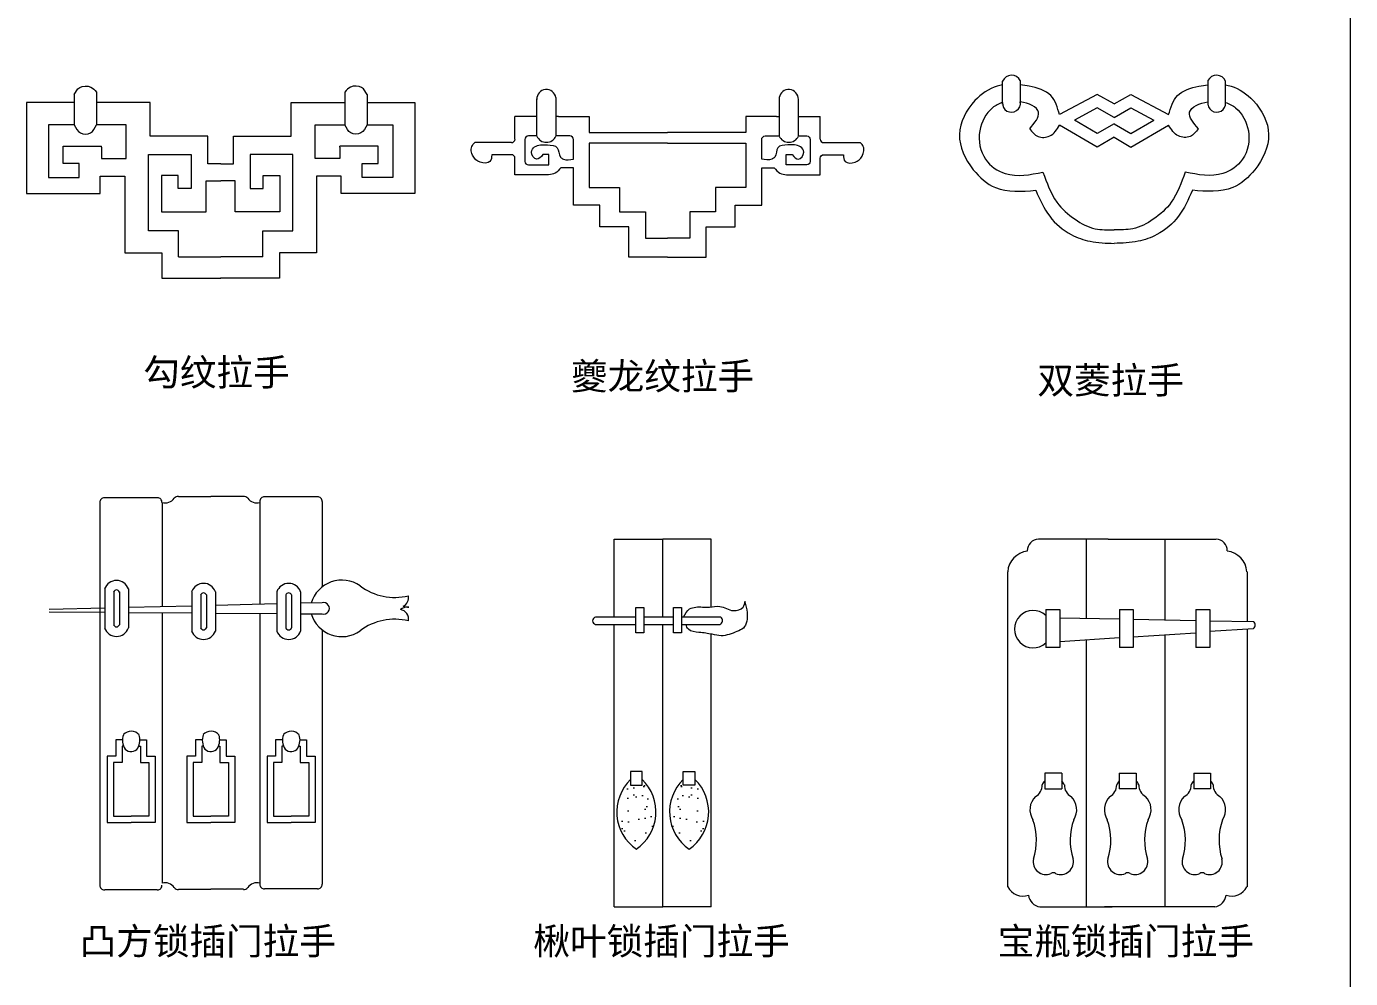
# Model space of a CAD drawing. Header units: millimetres. Extents: x -51923 to -51163, y -26833 to -26390.
# Drawn here: x -51564.6 to -51416.7, y -26717 to -26610.6 of the extents above; entities that cross this region are included whole.
import ezdxf

# ---------------------------------------------------------------- set-up
doc = ezdxf.new("R2010")
doc.units = ezdxf.units.MM
doc.header["$LTSCALE"] = 0.35
doc.styles.add('样式 1', font='simhei.ttf')

msp = doc.modelspace()

# ---------------------------------------------------------------- hatches: boundary and pattern name
at = {"lineweight": 13}
h = msp.add_hatch(dxfattribs=at)
h.set_pattern_fill('AR-SAND', color=256, scale=0.05422, style=0)
h.set_pattern_definition([(37.5, (-51661.0194, -26724.4248), (-0.086754, 2.653618), [0, -2.09334, 0, -2.341236, 0, -2.237946]), (7.5, (-51661.0194, -26724.425), (2.43733, 3.88665), [0, -1.129302, 0, -1.88676, 0, -0.72303]), (327.5, (-51662.7133, -26724.4248), (4.28879, 0.007792), [0, -0.6886, 0, -2.478956, 0, -3.236415]), (317.5, (-51662.7133, -26724.425), (4.14003, 1.20873), [0, -0.3443, 0, -1.625093, 0, -1.859217])])
edge = h.paths.add_edge_path()
edge.add_spline(control_points=[(-51498.49, -26696.71), (-51498.5, -26699.06), (-51498.48, -26701.68), (-51494.43, -26701.68), (-51494.35, -26699.05), (-51494.28, -26696.73)], knot_values=[0.898846, 0.898846, 0.898846, 0.898846, 39.594385, 44.899793, 83.471722, 83.471722, 83.471722, 83.471722], degree=3, periodic=0)
edge.add_arc((-51496.38, -26696.64), 2.1, 357.3829, 537.3829)
edge.add_spline(control_points=[(-51498.48, -26696.54), (-51498.48, -26696.6), (-51498.49, -26696.65), (-51498.49, -26696.71)], knot_values=[0, 0, 0, 0, 0.898846, 0.898846, 0.898846, 0.898846], degree=3, periodic=0)
h = msp.add_hatch(dxfattribs=at)
h.set_pattern_fill('AR-SAND', color=256, scale=0.135551, style=0)
h.set_pattern_definition([(37.5, (-51661.0194, -26724.425), (-0.21689, 6.63404), [0, -5.23335, 0, -5.85309, 0, -5.59487]), (7.5, (-51661.019, -26724.425), (6.09333, 9.71663), [0, -2.82326, 0, -4.7169, 0, -1.80757]), (327.5, (-51665.254, -26724.425), (10.72198, 0.01948), [0, -1.7215, 0, -6.19739, 0, -8.09104]), (317.5, (-51665.254, -26724.425), (10.3501, 3.02183), [0, -0.86075, 0, -4.06273, 0, -4.64804])])
edge = h.paths.add_edge_path()
edge.add_spline(control_points=[(-51498.49, -26696.71), (-51498.5, -26699.06), (-51498.48, -26701.68), (-51494.43, -26701.68), (-51494.35, -26699.05), (-51494.28, -26696.73)], knot_values=[0.898846, 0.898846, 0.898846, 0.898846, 39.594385, 44.899793, 83.471722, 83.471722, 83.471722, 83.471722], degree=3, periodic=0)
edge.add_arc((-51496.38, -26696.64), 2.1, 357.3829, 537.3829)
edge.add_spline(control_points=[(-51498.48, -26696.54), (-51498.48, -26696.6), (-51498.49, -26696.65), (-51498.49, -26696.71)], knot_values=[0, 0, 0, 0, 0.898846, 0.898846, 0.898846, 0.898846], degree=3, periodic=0)
h = msp.add_hatch(dxfattribs=at)
h.set_pattern_fill('AR-SAND', color=256, scale=0.135551, style=0)
h.set_pattern_definition([(142.5, (-51326.018, -26724.425), (0.21689, 6.63404), [0, -5.23335, 0, -5.85309, 0, -5.59487]), (172.5, (-51326.018, -26724.425), (-6.09333, 9.71663), [0, -2.82326, 0, -4.7169, 0, -1.80757]), (212.5, (-51321.783, -26724.425), (-10.72198, 0.01948), [0, -1.7215, 0, -6.19739, 0, -8.09104]), (222.5, (-51321.783, -26724.425), (-10.3501, 3.02183), [0, -0.86075, 0, -4.06273, 0, -4.64804])])
edge = h.paths.add_edge_path()
edge.add_spline(control_points=[(-51488.55, -26696.71), (-51488.54, -26699.06), (-51488.56, -26701.68), (-51492.61, -26701.68), (-51492.69, -26699.05), (-51492.76, -26696.73)], knot_values=[0.898846, 0.898846, 0.898846, 0.898846, 39.594385, 44.899793, 83.471722, 83.471722, 83.471722, 83.471722], degree=3, periodic=0)
edge.add_arc((-51490.65, -26696.64), 2.1, 2.6171, 182.6171, ccw=False)
edge.add_spline(control_points=[(-51488.55, -26696.54), (-51488.55, -26696.6), (-51488.55, -26696.65), (-51488.55, -26696.71)], knot_values=[0, 0, 0, 0, 0.898846, 0.898846, 0.898846, 0.898846], degree=3, periodic=0)
h = msp.add_hatch(dxfattribs=at)
h.set_pattern_fill('AR-SAND', color=256, scale=0.05422, style=0)
h.set_pattern_definition([(142.5, (-51326.018, -26724.4248), (0.086754, 2.653618), [0, -2.09334, 0, -2.341236, 0, -2.237946]), (172.5, (-51326.018, -26724.425), (-2.43733, 3.88665), [0, -1.129302, 0, -1.88676, 0, -0.72303]), (212.5, (-51324.324, -26724.4248), (-4.28879, 0.007792), [0, -0.6886, 0, -2.478956, 0, -3.236415]), (222.5, (-51324.324, -26724.425), (-4.14003, 1.20873), [0, -0.3443, 0, -1.625093, 0, -1.859217])])
edge = h.paths.add_edge_path()
edge.add_spline(control_points=[(-51488.55, -26696.71), (-51488.54, -26699.06), (-51488.56, -26701.68), (-51492.61, -26701.68), (-51492.69, -26699.05), (-51492.76, -26696.73)], knot_values=[0.898846, 0.898846, 0.898846, 0.898846, 39.594385, 44.899793, 83.471722, 83.471722, 83.471722, 83.471722], degree=3, periodic=0)
edge.add_arc((-51490.65, -26696.64), 2.1, 2.6171, 182.6171, ccw=False)
edge.add_spline(control_points=[(-51488.55, -26696.54), (-51488.55, -26696.6), (-51488.55, -26696.65), (-51488.55, -26696.71)], knot_values=[0, 0, 0, 0, 0.898846, 0.898846, 0.898846, 0.898846], degree=3, periodic=0)

# ---------------------------------------------------------------- linework, layer by layer
at = {"lineweight": 5}
msp.add_line((-51416.66, -26832.91), (-51416.66, -26492.85), dxfattribs=at)
msp.add_line((-51416.66, -26832.91), (-51416.66, -26492.85), dxfattribs=at)
at = {"lineweight": 13}
for p, q in [((-51455.55, -26619.3), (-51455.55, -26616.74)), ((-51453.56, -26616.68), (-51453.56, -26619.39)), ((-51432.61, -26616.68), (-51432.61, -26619.39)), ((-51430.62, -26619.3), (-51430.62, -26616.74)), ((-51507.6, -26622.86), (-51507.6, -26618.73)), ((-51505.45, -26618.57), (-51505.45, -26622.86)), ((-51480.51, -26618.57), (-51480.51, -26622.86)), ((-51478.36, -26622.86), (-51478.36, -26618.73)), ((-51564.61, -26619.14), (-51564.61, -26629.3)), ((-51559.28, -26619.14), (-51564.61, -26619.14)), ((-51550.79, -26619.14), (-51556.8, -26619.14)), ((-51550.79, -26622.9), (-51550.79, -26619.14)), ((-51535.04, -26619.14), (-51529.03, -26619.14)), ((-51535.04, -26622.9), (-51535.04, -26619.14)), ((-51526.55, -26619.14), (-51521.22, -26619.14)), ((-51521.22, -26619.14), (-51521.22, -26629.3)), ((-51562.15, -26621.62), (-51562.15, -26627.49)), ((-51559.28, -26621.62), (-51562.15, -26621.62)), ((-51553.47, -26621.62), (-51556.8, -26621.62)), ((-51553.47, -26625.38), (-51553.47, -26621.62)), ((-51532.36, -26621.62), (-51529.03, -26621.62)), ((-51532.36, -26625.38), (-51532.36, -26621.62)), ((-51526.55, -26621.62), (-51523.68, -26621.62)), ((-51523.68, -26621.62), (-51523.68, -26627.49)), ((-51510.03, -26623.21), (-51510.03, -26620.68)), ((-51475.93, -26623.21), (-51475.93, -26620.68)), ((-51544.36, -26622.9), (-51550.79, -26622.9)), ((-51544.36, -26625.96), (-51544.36, -26622.9)), ((-51541.47, -26625.96), (-51541.47, -26622.9)), ((-51541.47, -26622.9), (-51535.04, -26622.9)), ((-51560.5, -26625.92), (-51560.5, -26624)), ((-51560.5, -26624), (-51556.24, -26624)), ((-51556.24, -26624.1), (-51556.24, -26624)), ((-51556.24, -26624.1), (-51556.24, -26625.38)), ((-51529.59, -26624.1), (-51529.59, -26624)), ((-51525.33, -26624), (-51529.59, -26624)), ((-51529.59, -26624.1), (-51529.59, -26625.38)), ((-51525.33, -26625.92), (-51525.33, -26624)), ((-51510.42, -26623.6), (-51514.5, -26623.6)), ((-51475.53, -26623.6), (-51471.45, -26623.6)), ((-51558.72, -26625.92), (-51560.5, -26625.92)), ((-51558.72, -26627.49), (-51558.72, -26625.92)), ((-51556.24, -26625.38), (-51553.47, -26625.38)), ((-51550.97, -26633.45), (-51550.97, -26624.93)), ((-51550.97, -26624.93), (-51546.21, -26624.93)), ((-51546.21, -26624.93), (-51546.21, -26628.74)), ((-51542.91, -26625.96), (-51544.36, -26625.96)), ((-51542.91, -26625.96), (-51541.47, -26625.96)), ((-51539.62, -26624.93), (-51539.62, -26628.74)), ((-51534.86, -26624.93), (-51539.62, -26624.93)), ((-51534.86, -26633.45), (-51534.86, -26624.93)), ((-51529.59, -26625.38), (-51532.36, -26625.38)), ((-51527.11, -26625.92), (-51525.33, -26625.92)), ((-51527.11, -26627.49), (-51527.11, -26625.92)), ((-51562.15, -26627.49), (-51558.72, -26627.49)), ((-51556.38, -26629.3), (-51556.38, -26627.36)), ((-51556.38, -26627.36), (-51553.62, -26627.36)), ((-51553.62, -26627.36), (-51553.62, -26635.91)), ((-51547.68, -26627.28), (-51549.54, -26627.28)), ((-51549.54, -26627.28), (-51549.54, -26631.34)), ((-51547.68, -26628.74), (-51547.68, -26627.28)), ((-51538.15, -26627.28), (-51536.29, -26627.28)), ((-51538.15, -26628.74), (-51538.15, -26627.28)), ((-51536.29, -26627.28), (-51536.29, -26631.34)), ((-51532.21, -26627.36), (-51532.21, -26635.91)), ((-51529.45, -26627.36), (-51532.21, -26627.36)), ((-51529.45, -26629.3), (-51529.45, -26627.36)), ((-51523.68, -26627.49), (-51527.11, -26627.49)), ((-51564.61, -26629.3), (-51556.38, -26629.3)), ((-51546.21, -26628.74), (-51547.68, -26628.74)), ((-51544.54, -26631.34), (-51544.54, -26627.88)), ((-51544.54, -26627.88), (-51542.91, -26627.88)), ((-51541.29, -26627.88), (-51542.91, -26627.88)), ((-51541.29, -26631.34), (-51541.29, -26627.88)), ((-51539.62, -26628.74), (-51538.15, -26628.74)), ((-51521.22, -26629.3), (-51529.45, -26629.3)), ((-51549.54, -26631.34), (-51544.54, -26631.34)), ((-51536.29, -26631.34), (-51541.29, -26631.34)), ((-51547.64, -26633.45), (-51550.97, -26633.45)), ((-51547.64, -26636.35), (-51547.64, -26633.45)), ((-51538.19, -26633.45), (-51534.86, -26633.45)), ((-51538.19, -26636.35), (-51538.19, -26633.45)), ((-51553.62, -26635.91), (-51549.5, -26635.91)), ((-51549.5, -26635.91), (-51549.5, -26638.73)), ((-51547.64, -26636.35), (-51542.91, -26636.35)), ((-51538.19, -26636.35), (-51542.91, -26636.35)), ((-51536.33, -26635.91), (-51536.33, -26638.73)), ((-51532.21, -26635.91), (-51536.33, -26635.91)), ((-51549.5, -26638.73), (-51542.91, -26638.73)), ((-51536.33, -26638.73), (-51542.92, -26638.73)), ((-51549.98, -26663.27), (-51555.9, -26663.27)), ((-51547.62, -26663.11), (-51544, -26663.11)), ((-51540.38, -26663.11), (-51544, -26663.11)), ((-51532.1, -26663.15), (-51538.02, -26663.15)), ((-51556.41, -26663.81), (-51556.42, -26692.12)), ((-51556.41, -26663.81), (-51556.41, -26675.62)), ((-51549.47, -26663.81), (-51549.47, -26675.44)), ((-51538.53, -26663.7), (-51538.53, -26675.17)), ((-51531.58, -26663.7), (-51531.58, -26673.23)), ((-51498.94, -26667.9), (-51493.52, -26667.9)), ((-51498.94, -26676.59), (-51498.94, -26667.9)), ((-51488.1, -26667.9), (-51493.52, -26667.9)), ((-51493.52, -26676.59), (-51493.52, -26667.9)), ((-51488.1, -26675.45), (-51488.1, -26667.9)), ((-51443.73, -26667.89), (-51451.51, -26667.89)), ((-51446.2, -26667.89), (-51446.2, -26676.74)), ((-51443.73, -26667.89), (-51431.7, -26667.89)), ((-51437.41, -26667.89), (-51437.41, -26676.9)), ((-51454.98, -26671.54), (-51454.98, -26706.72)), ((-51446.2, -26671.82), (-51446.2, -26671.88)), ((-51428.23, -26671.54), (-51428.23, -26677.08)), ((-51555.87, -26673.43), (-51555.87, -26677.82)), ((-51553.22, -26673.43), (-51553.22, -26677.81)), ((-51554.87, -26673.79), (-51554.87, -26677.46)), ((-51554.22, -26673.79), (-51554.22, -26677.46)), ((-51546.15, -26673.77), (-51546.15, -26678.15)), ((-51545.15, -26674.12), (-51545.15, -26677.79)), ((-51544.51, -26674.12), (-51544.51, -26677.79)), ((-51543.51, -26673.77), (-51543.51, -26678.15)), ((-51536.64, -26675.12), (-51543.51, -26675.29)), ((-51536.64, -26673.77), (-51536.64, -26678.15)), ((-51535.64, -26674.12), (-51535.64, -26677.79)), ((-51534.99, -26674.12), (-51534.99, -26677.79)), ((-51533.99, -26673.77), (-51533.99, -26678.15)), ((-51531.58, -26674.99), (-51533.99, -26675.05)), ((-51555.87, -26675.61), (-51562.09, -26675.76)), ((-51562.09, -26676), (-51555.87, -26676.05)), ((-51556.41, -26676.05), (-51556.42, -26692.13)), ((-51546.15, -26675.36), (-51553.22, -26675.54)), ((-51553.22, -26676.07), (-51546.15, -26676.13)), ((-51549.47, -26676.1), (-51549.47, -26706.3)), ((-51549.47, -26676.1), (-51549.47, -26691.95)), ((-51543.51, -26676.15), (-51536.64, -26676.2)), ((-51538.53, -26676.19), (-51538.53, -26706.42)), ((-51533.99, -26676.22), (-51531.58, -26676.24)), ((-51496.54, -26676.59), (-51501.02, -26676.59)), ((-51492.32, -26676.59), (-51495.64, -26676.59)), ((-51487.04, -26676.59), (-51491.42, -26676.59)), ((-51450.71, -26675.74), (-51449.16, -26675.74)), ((-51450.71, -26675.74), (-51450.71, -26680)), ((-51449.16, -26675.74), (-51449.16, -26680)), ((-51449.16, -26676.68), (-51442.48, -26676.8)), ((-51442.48, -26675.74), (-51442.48, -26680)), ((-51442.48, -26675.74), (-51440.94, -26675.74)), ((-51440.94, -26675.74), (-51440.94, -26680)), ((-51433.95, -26675.74), (-51432.4, -26675.74)), ((-51433.95, -26675.74), (-51433.95, -26680)), ((-51432.4, -26675.74), (-51432.4, -26680)), ((-51531.58, -26678.01), (-51531.58, -26689.73)), ((-51501.02, -26677.41), (-51496.54, -26677.41)), ((-51498.94, -26708.97), (-51498.94, -26677.41)), ((-51495.64, -26677.41), (-51492.32, -26677.41)), ((-51493.52, -26708.97), (-51493.52, -26677.41)), ((-51491.42, -26677.41), (-51487.15, -26677.41)), ((-51440.94, -26676.83), (-51433.95, -26676.96)), ((-51432.4, -26677.01), (-51427.51, -26677.1)), ((-51432.4, -26678.18), (-51427.51, -26677.86)), ((-51428.23, -26677.91), (-51428.23, -26706.72)), ((-51488.1, -26708.97), (-51488.1, -26678.41)), ((-51449.16, -26679.33), (-51442.48, -26678.89)), ((-51446.2, -26679.13), (-51446.2, -26708.97)), ((-51441, -26678.8), (-51433.95, -26678.34)), ((-51437.41, -26678.57), (-51437.41, -26708.97)), ((-51449.16, -26680), (-51450.71, -26680)), ((-51440.94, -26680), (-51442.48, -26680)), ((-51432.4, -26680), (-51433.95, -26680)), ((-51531.58, -26689.73), (-51531.58, -26706.42)), ((-51554.64, -26690.32), (-51554.64, -26692.13)), ((-51553.91, -26690.32), (-51554.64, -26690.32)), ((-51553.94, -26691.02), (-51553.94, -26692.83)), ((-51553.77, -26691.02), (-51553.94, -26691.02)), ((-51552.07, -26691.02), (-51551.89, -26691.02)), ((-51551.93, -26690.32), (-51551.19, -26690.32)), ((-51551.89, -26691.02), (-51551.89, -26692.83)), ((-51551.19, -26690.32), (-51551.19, -26692.13)), ((-51545.74, -26690.32), (-51545.74, -26692.13)), ((-51545, -26690.32), (-51545.74, -26690.32)), ((-51545.03, -26691.02), (-51545.03, -26692.83)), ((-51544.86, -26691.02), (-51545.03, -26691.02)), ((-51543.16, -26691.02), (-51542.99, -26691.02)), ((-51543.02, -26690.32), (-51542.29, -26690.32)), ((-51542.99, -26691.02), (-51542.99, -26692.83)), ((-51542.29, -26690.32), (-51542.29, -26692.13)), ((-51536.77, -26690.32), (-51536.77, -26692.13)), ((-51536.03, -26690.32), (-51536.77, -26690.32)), ((-51536.07, -26691.02), (-51536.07, -26692.83)), ((-51535.89, -26691.02), (-51536.07, -26691.02)), ((-51534.19, -26691.02), (-51534.02, -26691.02)), ((-51534.05, -26690.32), (-51533.32, -26690.32)), ((-51534.02, -26691.02), (-51534.02, -26692.83)), ((-51533.32, -26690.32), (-51533.32, -26692.13)), ((-51556.42, -26692.12), (-51556.42, -26706.56)), ((-51555.6, -26692.13), (-51555.6, -26699.54)), ((-51554.64, -26692.13), (-51555.6, -26692.13)), ((-51554.9, -26692.83), (-51554.9, -26698.84)), ((-51553.94, -26692.83), (-51554.9, -26692.83)), ((-51551.89, -26692.83), (-51550.94, -26692.83)), ((-51551.19, -26692.13), (-51550.23, -26692.13)), ((-51550.94, -26692.83), (-51550.94, -26698.84)), ((-51550.23, -26692.13), (-51550.23, -26699.54)), ((-51546.69, -26692.13), (-51546.69, -26699.54)), ((-51545.74, -26692.13), (-51546.69, -26692.13)), ((-51545.99, -26692.83), (-51545.99, -26698.84)), ((-51545.03, -26692.83), (-51545.99, -26692.83)), ((-51542.99, -26692.83), (-51542.03, -26692.83)), ((-51542.29, -26692.13), (-51541.33, -26692.13)), ((-51542.03, -26692.83), (-51542.03, -26698.84)), ((-51541.33, -26692.13), (-51541.33, -26699.54)), ((-51537.72, -26692.13), (-51537.72, -26699.54)), ((-51536.77, -26692.13), (-51537.72, -26692.13)), ((-51537.02, -26692.83), (-51537.02, -26698.84)), ((-51536.07, -26692.83), (-51537.02, -26692.83)), ((-51534.02, -26692.83), (-51533.06, -26692.83)), ((-51533.32, -26692.13), (-51532.36, -26692.13)), ((-51533.06, -26692.83), (-51533.06, -26698.84)), ((-51532.36, -26692.13), (-51532.36, -26699.54)), ((-51450.82, -26694.01), (-51450.82, -26695.78)), ((-51448.93, -26694.01), (-51450.82, -26694.01)), ((-51448.93, -26694.01), (-51448.93, -26695.78)), ((-51442.51, -26694.01), (-51442.51, -26695.78)), ((-51442.51, -26694.01), (-51440.61, -26694.01)), ((-51440.61, -26694.01), (-51440.61, -26695.78)), ((-51434.19, -26694.01), (-51432.3, -26694.01)), ((-51434.19, -26694.01), (-51434.19, -26695.78)), ((-51432.3, -26694.01), (-51432.3, -26695.78)), ((-51450.82, -26695.78), (-51448.93, -26695.78)), ((-51440.61, -26695.78), (-51442.51, -26695.78)), ((-51432.3, -26695.78), (-51434.19, -26695.78)), ((-51554.9, -26698.84), (-51552.92, -26698.84)), ((-51550.94, -26698.84), (-51552.92, -26698.84)), ((-51545.99, -26698.84), (-51544.01, -26698.84)), ((-51542.03, -26698.84), (-51544.01, -26698.84)), ((-51537.02, -26698.84), (-51535.04, -26698.84)), ((-51533.06, -26698.84), (-51535.04, -26698.84)), ((-51555.6, -26699.54), (-51552.92, -26699.54)), ((-51550.23, -26699.54), (-51552.92, -26699.54)), ((-51546.69, -26699.54), (-51544.01, -26699.54)), ((-51541.33, -26699.54), (-51544.01, -26699.54)), ((-51537.72, -26699.54), (-51535.04, -26699.54)), ((-51532.36, -26699.54), (-51535.04, -26699.54)), ((-51549.98, -26707.07), (-51555.9, -26707.07)), ((-51547.62, -26707), (-51544, -26707)), ((-51540.38, -26707), (-51544, -26707)), ((-51532.1, -26706.96), (-51538.02, -26706.96)), ((-51498.94, -26708.97), (-51493.52, -26708.97)), ((-51488.1, -26708.97), (-51493.52, -26708.97)), ((-51451.38, -26708.97), (-51443.3, -26708.97)), ((-51431.83, -26708.97), (-51444.16, -26708.97))]:
    msp.add_line(p, q, dxfattribs=at)
for points in [[(-51443.08, -26619.26), (-51444.96, -26618.23), (-51449.18, -26620.48)], [(-51443.08, -26619.26), (-51441.21, -26618.23), (-51436.99, -26620.48)], [(-51443.08, -26620.78), (-51444.97, -26619.73), (-51447.51, -26621.09)], [(-51443.08, -26620.78), (-51441.2, -26619.73), (-51438.66, -26621.09)], [(-51507.6, -26620.68), (-51510.03, -26620.68)], [(-51505.17, -26620.68), (-51505.45, -26620.68)], [(-51505.17, -26620.68), (-51501.73, -26620.68), (-51501.73, -26622.47), (-51492.98, -26622.47)], [(-51480.79, -26620.68), (-51484.23, -26620.68), (-51484.23, -26622.47), (-51492.98, -26622.47)], [(-51480.79, -26620.68), (-51480.51, -26620.68)], [(-51478.36, -26620.68), (-51475.93, -26620.68)], [(-51443.08, -26622.98), (-51444.96, -26624.11), (-51449.18, -26621.66)], [(-51443.08, -26621.51), (-51444.97, -26622.57), (-51447.51, -26621.09)], [(-51443.08, -26621.51), (-51441.2, -26622.57), (-51438.66, -26621.09)], [(-51443.08, -26622.98), (-51441.21, -26624.11), (-51436.99, -26621.66)], [(-51492.98, -26623.68), (-51501.73, -26623.68), (-51501.73, -26628.6), (-51498.34, -26628.6), (-51498.34, -26631.33), (-51495.46, -26631.33), (-51495.46, -26634.27), (-51492.98, -26634.27)], [(-51492.98, -26623.68), (-51484.23, -26623.68), (-51484.23, -26628.6), (-51487.62, -26628.6), (-51487.62, -26631.33), (-51490.49, -26631.33), (-51490.49, -26634.27), (-51492.98, -26634.27)], [(-51492.98, -26636.41), (-51497.31, -26636.41), (-51497.31, -26633.02), (-51500.55, -26633.02), (-51500.55, -26630.59), (-51503.5, -26630.59), (-51503.5, -26626.41)], [(-51492.98, -26636.41), (-51488.65, -26636.41), (-51488.65, -26633.02), (-51485.41, -26633.02), (-51485.41, -26630.59), (-51482.46, -26630.59), (-51482.46, -26626.41)]]:
    msp.add_lwpolyline(points, dxfattribs=at)
for points in [[(-51507.6, -26622.86), (-51508.52, -26622.86, 0.414214), (-51508.92, -26623.26), (-51508.92, -26625.7, 0.414214), (-51508.52, -26626.09), (-51506.23, -26626.09), (-51506.23, -26624.94), (-51506.91, -26624.94)], [(-51503.5, -26625.45), (-51503.5, -26623.26, 0.414214), (-51503.89, -26622.86), (-51505.45, -26622.86)], [(-51482.46, -26625.45), (-51482.46, -26623.26, -0.414214), (-51482.06, -26622.86), (-51480.51, -26622.86)], [(-51478.36, -26622.86), (-51477.43, -26622.86, -0.414214), (-51477.04, -26623.26), (-51477.04, -26625.7, -0.414214), (-51477.43, -26626.09), (-51479.73, -26626.09), (-51479.73, -26624.94), (-51479.04, -26624.94)], [(-51510.03, -26627.19), (-51510.03, -26625.34, 0.414214), (-51510.42, -26624.95), (-51512.62, -26624.95)], [(-51475.93, -26627.19), (-51475.93, -26625.34, -0.414214), (-51475.53, -26624.95), (-51473.33, -26624.95)]]:
    msp.add_lwpolyline(points, format="xyb", dxfattribs=at)
for points in [[(-51496.54, -26675.53), (-51495.64, -26675.53), (-51495.64, -26678.35), (-51496.54, -26678.35)], [(-51492.32, -26675.53), (-51491.42, -26675.53), (-51491.42, -26678.35), (-51492.32, -26678.35)], [(-51497.11, -26695.35), (-51495.82, -26695.35), (-51495.82, -26693.84), (-51497.11, -26693.84)], [(-51489.92, -26695.35), (-51491.22, -26695.35), (-51491.22, -26693.84), (-51489.92, -26693.84)]]:
    msp.add_lwpolyline(points, close=True, dxfattribs=at)
for centre, radius, start, end in [((-51454.54, -26617.17), 1.09, 26.7783, 157.0445), ((-51431.63, -26617.17), 1.09, 22.9555, 153.2217), ((-51506.52, -26618.75), 1.08, 9.5198, 181.0454), ((-51479.44, -26618.75), 1.08, 358.9546, 170.4802), ((-51454.55, -26619.21), 1, 174.6705, 10.1584), ((-51431.62, -26619.21), 1, 169.8416, 5.3295), ((-51510.42, -26623.21), 0.396, 270, 0), ((-51506.52, -26622.4), 1.17, 203.3732, 336.6268), ((-51479.43, -26622.4), 1.17, 203.3732, 336.6268), ((-51475.53, -26623.21), 0.396, 180, 270), ((-51555.9, -26663.78), 0.518, 90.6104, 183.0007), ((-51549.99, -26663.78), 0.518, 356.9993, 89.3896), ((-51549.14, -26662.59), 1.26, 254.9322, 324.8855), ((-51547.69, -26663.63), 0.52, 82.4433, 143.4716), ((-51540.31, -26663.63), 0.52, 36.5284, 97.5567), ((-51538.86, -26662.59), 1.26, 215.1145, 285.0678), ((-51538.01, -26663.67), 0.518, 90.6104, 183.0007), ((-51532.1, -26663.67), 0.518, 356.9993, 89.3896), ((-51452.45, -26671.73), 2.53, 97.2507, 175.7785), ((-51451.48, -26669.18), 1.3, 91.5153, 181.3984), ((-51431.73, -26669.18), 1.3, 358.6016, 88.4847), ((-51430.76, -26671.73), 2.53, 4.2215, 82.7493), ((-51554.55, -26673.91), 1.41, 19.5584, 160.346), ((-51554.55, -26673.91), 0.342, 19.5584, 160.346), ((-51544.83, -26674.24), 1.41, 19.5584, 160.346), ((-51535.31, -26674.24), 1.41, 19.5584, 160.346), ((-51529.38, -26676.01), 3.55, 54.7066, 163.8721), ((-51523.48, -26668.05), 6.35, 232.7279, 284.1356), ((-51544.83, -26674.24), 0.342, 19.5584, 160.346), ((-51535.31, -26674.24), 0.342, 19.5584, 160.346), ((-51531.42, -26675.62), 0.648, 255.127, 104.873), ((-51522.97, -26674.42), 1.06, 295.7546, 11.1184), ((-51529.38, -26675.23), 3.55, 196.1279, 305.2934), ((-51522.02, -26676.75), 1.28, 84.253, 129.2611), ((-51522.97, -26676.81), 1.06, 348.8816, 82.4977), ((-51521.9, -26673.49), 1.99, 252.1469, 270.2496), ((-51500.94, -26677), 0.417, 100.91, 259.09), ((-51487.29, -26676.97), 0.458, 287.699, 56.5784), ((-51452.13, -26677.94), 2.09, 47.2297, 312.7703), ((-51554.55, -26677.34), 1.41, 199.654, 340.4416), ((-51554.55, -26677.34), 0.342, 199.654, 340.4416), ((-51544.83, -26677.68), 1.41, 199.654, 340.4416), ((-51544.83, -26677.68), 0.342, 199.654, 340.4416), ((-51535.31, -26677.68), 1.41, 199.654, 340.4416), ((-51535.31, -26677.68), 0.342, 199.654, 340.4416), ((-51523.48, -26683.18), 6.35, 75.8644, 127.2721), ((-51427.8, -26677.48), 0.48, 306.7849, 53.2151), ((-51552.11, -26690.35), 1.77, 159.5548, 213.7209), ((-51552.91, -26690.5), 1.16, 39.4405, 138.1237), ((-51553.76, -26690.32), 1.83, 330.5904, 17.6882), ((-51543.2, -26690.35), 1.77, 159.5548, 213.7209), ((-51544, -26690.5), 1.16, 39.4405, 138.1237), ((-51544.85, -26690.32), 1.83, 330.5904, 17.6882), ((-51534.23, -26690.35), 1.77, 159.5548, 213.7209), ((-51535.03, -26690.5), 1.16, 39.4405, 138.1237), ((-51535.88, -26690.32), 1.83, 330.5904, 17.6882), ((-51552.92, -26690.69), 0.921, 223.9274, 325.0932), ((-51544.01, -26690.69), 0.921, 223.9274, 325.0932), ((-51535.04, -26690.69), 0.921, 223.9274, 325.0932), ((-51493.62, -26698.36), 5.03, 133.9359, 235.6085), ((-51499.31, -26698.36), 5.03, 304.3915, 46.0641), ((-51487.73, -26698.36), 5.03, 133.9359, 235.6085), ((-51493.41, -26698.36), 5.03, 304.3915, 46.0641), ((-51452.55, -26695.37), 1.44, 298.3042, 1.5163), ((-51450.21, -26695.62), 0.949, 130.2823, 162.2784), ((-51449.55, -26695.62), 0.949, 17.7216, 49.7177), ((-51447.2, -26695.37), 1.44, 178.4837, 241.6958), ((-51444.23, -26695.37), 1.44, 298.3042, 1.5163), ((-51441.89, -26695.62), 0.949, 130.2823, 162.2784), ((-51441.23, -26695.62), 0.949, 17.7216, 49.7177), ((-51438.88, -26695.37), 1.44, 178.4837, 241.6958), ((-51435.92, -26695.37), 1.44, 298.3042, 1.5163), ((-51433.57, -26695.62), 0.949, 130.2823, 162.2784), ((-51432.91, -26695.62), 0.949, 17.7216, 49.7177), ((-51430.57, -26695.37), 1.44, 178.4837, 241.6958), ((-51450.42, -26698.11), 2.07, 134.4226, 212.7652), ((-51449.33, -26698.11), 2.07, 327.2348, 45.5774), ((-51442.1, -26698.11), 2.07, 134.4226, 212.7652), ((-51441.02, -26698.11), 2.07, 327.2348, 45.5774), ((-51433.79, -26698.11), 2.07, 134.4226, 212.7652), ((-51432.7, -26698.11), 2.07, 327.2348, 45.5774), ((-51458.42, -26701.52), 6.66, 341.6877, 20.0728), ((-51441.34, -26701.52), 6.66, 159.9272, 198.3123), ((-51450.1, -26701.52), 6.66, 341.6877, 20.0728), ((-51433.02, -26701.52), 6.66, 159.9272, 198.3123), ((-51441.78, -26701.52), 6.66, 341.6877, 20.0728), ((-51424.7, -26701.52), 6.66, 159.9272, 198.3123), ((-51450.71, -26703.93), 1.42, 166.8352, 293.6545), ((-51449.05, -26703.93), 1.42, 246.3455, 13.1648), ((-51442.39, -26703.93), 1.42, 166.8352, 293.6545), ((-51440.73, -26703.93), 1.42, 246.3455, 13.1648), ((-51434.07, -26703.93), 1.42, 166.8352, 293.6545), ((-51432.41, -26703.93), 1.42, 246.3455, 13.1648), ((-51549.14, -26707.52), 1.26, 35.1145, 105.0678), ((-51538.86, -26707.52), 1.26, 74.9322, 144.8855), ((-51449.88, -26705.56), 0.414, 50.6456, 129.3544), ((-51441.56, -26705.56), 0.414, 50.6456, 129.3544), ((-51433.24, -26705.56), 0.414, 50.6456, 129.3544), ((-51555.9, -26706.56), 0.518, 176.9993, 269.3896), ((-51549.99, -26706.56), 0.518, 270.6104, 3.0007), ((-51547.69, -26706.49), 0.52, 216.5284, 277.5567), ((-51540.31, -26706.49), 0.52, 262.4433, 323.4716), ((-51538.01, -26706.44), 0.518, 176.9993, 269.3896), ((-51532.1, -26706.44), 0.518, 270.6104, 3.0007), ((-51453.26, -26705.81), 1.94, 207.9344, 288.4505), ((-51451.12, -26707.45), 1.54, 187.6185, 260.2214), ((-51432.09, -26707.45), 1.54, 279.7786, 352.3815), ((-51429.95, -26705.81), 1.94, 251.5495, 332.0656)]:
    msp.add_arc(centre, radius, start, end, dxfattribs=at)
for points in [[(-51559.28, -26618.24), (-51558.67, -26617.46), (-51557.43, -26617.41), (-51556.8, -26617.95)], [(-51526.55, -26618.24), (-51527.16, -26617.46), (-51528.4, -26617.41), (-51529.03, -26617.95)], [(-51559.28, -26618.24), (-51559.28, -26621.62)], [(-51556.8, -26617.95), (-51556.8, -26621.62)], [(-51529.03, -26617.95), (-51529.03, -26621.62)], [(-51526.55, -26618.24), (-51526.55, -26621.62)], [(-51559.28, -26621.62), (-51558.59, -26622.51), (-51557.46, -26622.52), (-51556.8, -26621.62)], [(-51526.55, -26621.62), (-51527.24, -26622.51), (-51528.37, -26622.52), (-51529.03, -26621.62)], [(-51452.51, -26622.06), (-51451.58, -26622.92), (-51450.28, -26622.86), (-51449.18, -26621.66)], [(-51433.66, -26622.06), (-51434.59, -26622.92), (-51435.89, -26622.86), (-51436.99, -26621.66)], [(-51512.62, -26624.95), (-51512.82, -26625.71), (-51513.93, -26625.77), (-51514.71, -26625.13), (-51514.79, -26623.91), (-51514.5, -26623.6)], [(-51506.91, -26624.94), (-51507.6, -26625.45), (-51508.19, -26624.67), (-51507.83, -26624.08), (-51506.41, -26623.85), (-51505.31, -26624.17), (-51504.94, -26625.22), (-51504.62, -26625.45), (-51503.5, -26625.45)], [(-51479.04, -26624.94), (-51478.36, -26625.45), (-51477.76, -26624.67), (-51478.13, -26624.08), (-51479.55, -26623.85), (-51480.65, -26624.17), (-51481.01, -26625.22), (-51481.33, -26625.45), (-51482.46, -26625.45)], [(-51473.33, -26624.95), (-51473.14, -26625.71), (-51472.03, -26625.77), (-51471.25, -26625.13), (-51471.17, -26623.91), (-51471.45, -26623.6)], [(-51506.27, -26627.19), (-51510.03, -26627.19)], [(-51504.9, -26626.41), (-51505.54, -26627), (-51506.27, -26627.19)], [(-51503.5, -26626.41), (-51504.9, -26626.41)], [(-51482.46, -26626.41), (-51481.06, -26626.41)], [(-51481.06, -26626.41), (-51480.42, -26627), (-51479.69, -26627.19)], [(-51479.69, -26627.19), (-51475.93, -26627.19)], [(-51451.03, -26626.9), (-51449.47, -26630.26), (-51447.45, -26632.17), (-51445.18, -26633.22), (-51443.08, -26633.33)], [(-51435.14, -26626.9), (-51436.7, -26630.26), (-51438.71, -26632.17), (-51440.99, -26633.22), (-51443.08, -26633.33)], [(-51451.83, -26628.93), (-51450.28, -26631.83), (-51447.87, -26633.87), (-51445.77, -26634.62), (-51443.08, -26634.86)], [(-51434.34, -26628.93), (-51435.89, -26631.83), (-51438.3, -26633.87), (-51440.4, -26634.62), (-51443.08, -26634.86)], [(-51491.2, -26676.59), (-51490.51, -26675.69), (-51489.07, -26675.47), (-51488.3, -26675.47), (-51487.15, -26675.4), (-51485.62, -26675.87), (-51484.54, -26675.47), (-51484.32, -26674.82)], [(-51484.33, -26674.89), (-51484.1, -26676.1), (-51484.51, -26677.82), (-51485.22, -26678.2), (-51486.98, -26678.68), (-51488, -26678.52), (-51489.47, -26678.3), (-51490.64, -26677.96), (-51490.94, -26677.41)]]:
    msp.add_spline(points, degree=3, dxfattribs=at)
for points, knots in [([(-51455.55, -26617.16), (-51455.75, -26617.19), (-51456.89, -26617.46), (-51459.12, -26618.99), (-51461.04, -26622.71), (-51459.24, -26626.52), (-51456.1, -26629.27), (-51453.41, -26629.06), (-51451.83, -26628.93)], [2.19958, 2.19958, 2.19958, 2.19958, 2.3778, 3.19683, 4.348628, 5.527675, 6.409189, 7.665667, 7.665667, 7.665667, 7.665667]), ([(-51449.18, -26620.48), (-51449.41, -26619.69), (-51449.91, -26617.99), (-51451.99, -26617.39), (-51453.23, -26617.18), (-51453.56, -26617.14)], [0, 0, 0, 0, 0.651365, 1.381832, 1.648507, 1.648507, 1.648507, 1.648507]), ([(-51436.99, -26620.48), (-51436.76, -26619.69), (-51436.26, -26617.99), (-51434.17, -26617.39), (-51432.94, -26617.18), (-51432.61, -26617.14)], [0, 0, 0, 0, 0.651365, 1.381832, 1.648507, 1.648507, 1.648507, 1.648507]), ([(-51430.62, -26617.16), (-51430.42, -26617.19), (-51429.28, -26617.46), (-51427.05, -26618.99), (-51425.13, -26622.71), (-51426.93, -26626.52), (-51430.07, -26629.27), (-51432.76, -26629.06), (-51434.34, -26628.93)], [2.19958, 2.19958, 2.19958, 2.19958, 2.3778, 3.19683, 4.348628, 5.527675, 6.409189, 7.665667, 7.665667, 7.665667, 7.665667]), ([(-51455.55, -26619.12), (-51455.96, -26619.25), (-51457.18, -26619.9), (-51458.48, -26622.34), (-51457.88, -26625.54), (-51454.84, -26627.66), (-51452.47, -26627.19), (-51451.03, -26626.9)], [1.75355, 1.75355, 1.75355, 1.75355, 2.118946, 2.934897, 3.834505, 4.585301, 5.7572, 5.7572, 5.7572, 5.7572]), ([(-51452.51, -26622.06), (-51451.96, -26621.4), (-51450.79, -26619.99), (-51452.64, -26619.2), (-51453.56, -26619.04)], [0, 0, 0, 0, 0.580917, 1.23847, 1.23847, 1.23847, 1.23847]), ([(-51430.62, -26619.12), (-51430.21, -26619.25), (-51428.99, -26619.9), (-51427.69, -26622.34), (-51428.29, -26625.54), (-51431.33, -26627.66), (-51433.7, -26627.19), (-51435.14, -26626.9)], [1.75355, 1.75355, 1.75355, 1.75355, 2.118946, 2.934897, 3.834505, 4.585301, 5.7572, 5.7572, 5.7572, 5.7572]), ([(-51433.66, -26622.06), (-51434.21, -26621.4), (-51435.38, -26619.99), (-51433.53, -26619.2), (-51432.61, -26619.04)], [0, 0, 0, 0, 0.580917, 1.23847, 1.23847, 1.23847, 1.23847]), ([(-51451.53, -26705.1), (-51451.51, -26705.12), (-51451.48, -26705.15), (-51451.43, -26705.17), (-51451.41, -26705.17)], [6.504494, 6.504494, 6.504494, 6.504494, 6.6583065, 6.7840372, 6.7840372, 6.7840372, 6.7840372]), ([(-51439.91, -26705.1), (-51439.93, -26705.12), (-51439.96, -26705.15), (-51440, -26705.17), (-51440.02, -26705.17)], [6.504494, 6.504494, 6.504494, 6.504494, 6.6583065, 6.7840372, 6.7840372, 6.7840372, 6.7840372]), ([(-51431.59, -26705.1), (-51431.61, -26705.12), (-51431.64, -26705.15), (-51431.69, -26705.17), (-51431.71, -26705.17)], [6.504494, 6.504494, 6.504494, 6.504494, 6.6583065, 6.7840372, 6.7840372, 6.7840372, 6.7840372])]:
    msp.add_open_spline(points, degree=3, knots=knots, dxfattribs=at)

# ---------------------------------------------------------------- texts
at = {"lineweight": 5, "char_height": 3, "width": 203.6821, "attachment_point": 1, "style": '样式 1'}
for s, insert in [('{\\fSimSun|b0|i0|c134|p2;勾纹拉手}', (-51551.57, -26647.76)), ('{\\fSimSun|b0|i0|c134|p54;夔龙纹拉手}', (-51503.77, -26648.19)), ('{\\fSimSun|b0|i0|c134|p54;双菱拉手 }', (-51451.65, -26648.65)), ('\\pt9.1;{\\fSimSun|b0|i0|c134|p54;凸方锁插门拉手}', (-51558.68, -26711.29)), ('\\pt9.1;{\\fSimSun|b0|i0|c134|p54;楸叶锁插门拉手}', (-51507.97, -26711.29)), ('\\pt9.1;{\\fSimSun|b0|i0|c134|p54;宝瓶锁插门拉手}', (-51456.1, -26711.29))]:
    msp.add_mtext(s, dxfattribs=dict(at, insert=insert))

doc.saveas('drawing.dxf')
